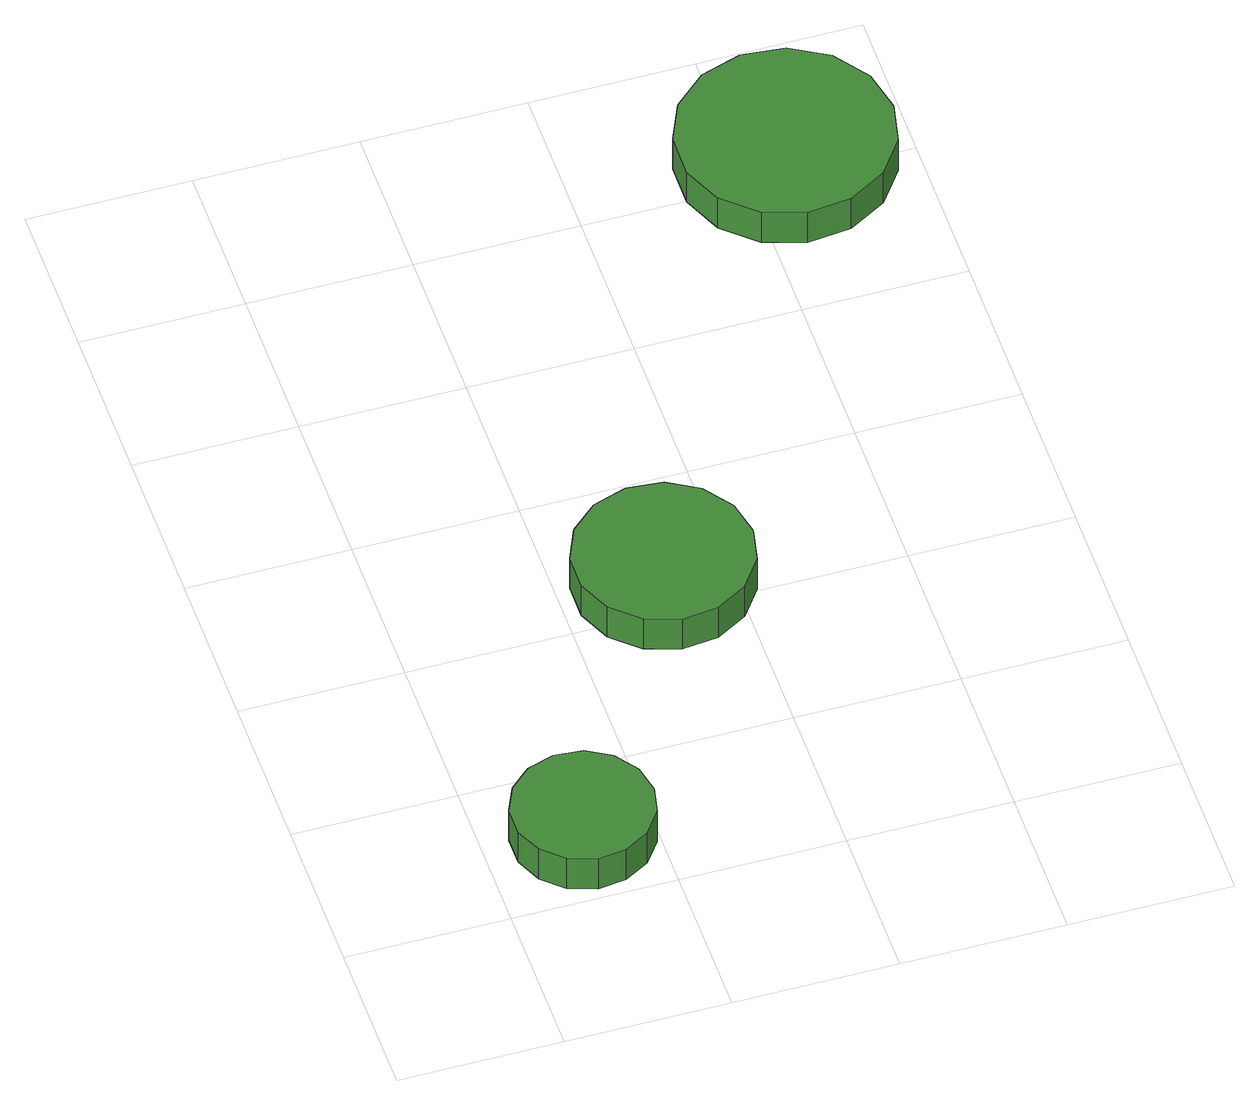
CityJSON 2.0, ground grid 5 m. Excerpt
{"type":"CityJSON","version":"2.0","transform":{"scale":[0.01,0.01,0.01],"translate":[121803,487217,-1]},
"CityObjects":{
"tree1":{"type":"SolitaryVegetationObject","attributes":{"function":"something"},"geometry":[{"type":"MultiSurface","lod":"1","boundaries":[[[0,1,2,3,4,5,6,7,8,9,10,11,12,13,14]],[[15,16,17,18,19,20,21,22,23,24,25,26,27,28,29]],[[0,29,28,1]],[[1,28,27,2]],[[2,27,26,3]],[[3,26,25,4]],[[4,25,24,5]],[[5,24,23,6]],[[6,23,22,7]],[[7,22,21,8]],[[8,21,20,9]],[[9,20,19,10]],[[10,19,18,11]],[[11,18,17,12]],[[12,17,16,13]],[[13,16,15,14]],[[14,15,29,0]]]}]},
"tree2":{"type":"SolitaryVegetationObject","attributes":{"function":"something"},"geometry":[{"type":"MultiSurface","lod":"1","boundaries":[[[30,31,32,33,34,35,36,37,38,39,40,41,42,43,44]],[[45,46,47,48,49,50,51,52,53,54,55,56,57,58,59]],[[30,59,58,31]],[[31,58,57,32]],[[32,57,56,33]],[[33,56,55,34]],[[34,55,54,35]],[[35,54,53,36]],[[36,53,52,37]],[[37,52,51,38]],[[38,51,50,39]],[[39,50,49,40]],[[40,49,48,41]],[[41,48,47,42]],[[42,47,46,43]],[[43,46,45,44]],[[44,45,59,30]]]}]},
"tree3":{"type":"SolitaryVegetationObject","attributes":{"function":"something"},"geometry":[{"type":"MultiSurface","lod":"1","boundaries":[[[60,61,62,63,64,65,66,67,68,69,70,71,72,73,74]],[[75,76,77,78,79,80,81,82,83,84,85,86,87,88,89]],[[60,89,88,61]],[[61,88,87,62]],[[62,87,86,63]],[[63,86,85,64]],[[64,85,84,65]],[[65,84,83,66]],[[66,83,82,67]],[[67,82,81,68]],[[68,81,80,69]],[[69,80,79,70]],[[70,79,78,71]],[[71,78,77,72]],[[72,77,76,73]],[[73,76,75,74]],[[74,75,89,60]]]}]}
},
"vertices":[
[505,246,188],[486,333,188],[434,404,188],[358,448,188],[270,457,188],[186,430,188],[121,371,188],[85,291,188],[85,202,188],[121,122,188],[186,63,188],[270,35,188],[358,45,188],[434,89,188],[486,160,188],[486,160,63],[434,89,63],[358,45,63],[270,35,63],[186,63,63],[121,122,63],[85,202,63],[85,291,63],[121,371,63],[186,430,63],[270,457,63],[358,448,63],[434,404,63],[486,333,63],[505,246,63],
[1070,1100,206],[1047,1209,206],[981,1299,206],[885,1355,206],[774,1366,206],[668,1332,206],[585,1257,206],[540,1155,206],[540,1044,206],[585,942,206],[668,868,206],[774,833,206],[885,845,206],[981,900,206],[1047,991,206],[1047,991,81],[981,900,81],[885,845,81],[774,833,81],[668,868,81],[585,942,81],[540,1044,81],[540,1155,81],[585,1257,81],[668,1332,81],[774,1366,81],[885,1355,81],[981,1299,81],[1047,1209,81],[1070,1100,81],
[1938,2518,240],[1910,2650,240],[1831,2758,240],[1715,2825,240],[1581,2839,240],[1454,2798,240],[1354,2708,240],[1300,2586,240],[1300,2451,240],[1354,2329,240],[1454,2239,240],[1581,2198,240],[1715,2212,240],[1831,2279,240],[1910,2387,240],[1910,2387,115],[1831,2279,115],[1715,2212,115],[1581,2198,115],[1454,2239,115],[1354,2329,115],[1300,2451,115],[1300,2586,115],[1354,2708,115],[1454,2798,115],[1581,2839,115],[1715,2825,115],[1831,2758,115],[1910,2650,115],[1938,2518,115]
]}
